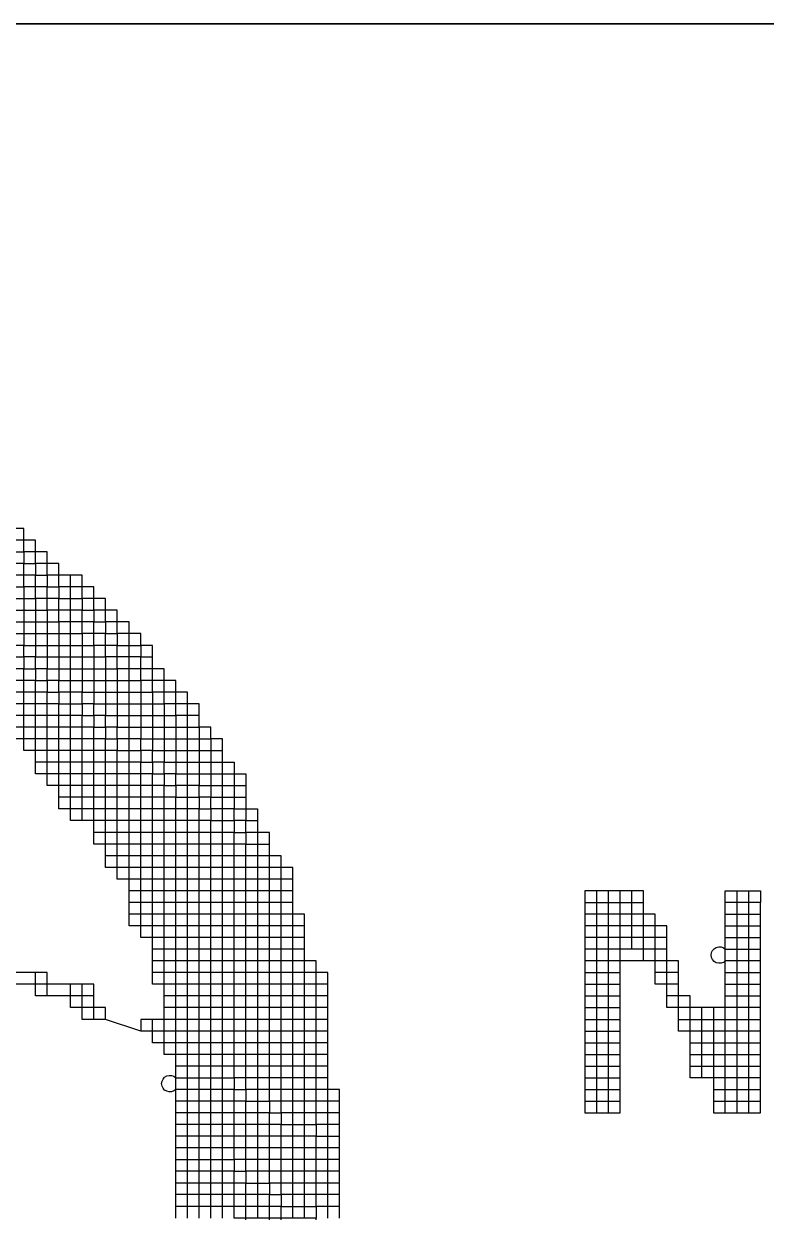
# Model space of a CAD drawing. Header units: millimetres. Extents: x 0 to 420, y 0 to 297.
# Drawn here: x 362.39 to 367.89, y 74.78 to 83.59 of the extents above; entities that cross this region are included whole.
import ezdxf
from ezdxf.enums import TextEntityAlignment as Align

# ---------------------------------------------------------------- set-up
doc = ezdxf.new("R2010")
doc.units = ezdxf.units.MM
doc.layers.add('GPDRAW', color=1, linetype='Continuous')
doc.layers.add('TEXT', color=255, linetype='Continuous')
doc.styles.add('ECL', font='SIMFANG_2312.TTF', dxfattribs={"width": 0.7, "height": 3})

# ---------------------------------------------------------------- blocks, each defined once
blk = doc.blocks.new('gpdraw')
at = {"color": 2}
blk.add_lwpolyline([(912.3076, -4.1132), (1041.8076, -4.1132), (1041.8076, -82.6999), (912.3076, -82.6999)], close=True, dxfattribs=at)
blk = doc.blocks.new('*U125')
at = {"color": 32, "linetype": 'Continuous'}
for points in [[(-14.371, 2.346), (-14.371, 2.494), (-14.371, 2.643), (-14.371, 2.791), (-14.371, 2.94), (-14.371, 3.088), (-14.371, 3.237), (-14.371, 3.385), (-14.371, 3.534), (-14.371, 3.682), (-14.371, 3.831), (-14.371, 3.979), (-14.371, 4.128), (-14.371, 4.276), (-14.371, 4.425), (-14.371, 4.573), (-14.371, 4.722), (-14.371, 4.87), (-14.371, 5.019), (-14.371, 5.167), (-14.371, 5.316), (-14.371, 5.464), (-14.371, 5.613), (-14.371, 5.761), (-14.371, 5.91), (-14.371, 6.058), (-14.371, 6.207), (-14.371, 6.355), (-14.371, 6.504), (-14.371, 6.652), (-14.371, 6.801), (-14.371, 6.949), (-14.371, 7.098), (-14.371, 7.246), (-14.371, 7.395), (-14.371, 7.543), (-14.371, 7.692), (-14.371, 7.84), (-14.371, 7.989), (-14.371, 8.137), (-14.371, 8.286), (-14.371, 8.434), (-14.52, 8.434), (-14.52, 8.583), (-14.668, 8.583), (-14.668, 8.731), (-14.668, 8.88), (-14.817, 8.88), (-14.817, 9.028), (-14.965, 9.028), (-14.965, 9.177), (-15.114, 9.177), (-15.114, 9.325), (-15.262, 9.325), (-15.262, 9.474), (-15.262, 9.622), (-15.411, 9.622), (-15.411, 9.771), (-15.559, 9.771), (-15.559, 9.919), (-15.708, 9.919), (-15.708, 10.068), (-15.856, 10.068), (-15.856, 10.216), (-16.005, 10.216), (-16.005, 10.365), (-16.153, 10.365), (-16.153, 10.513), (-16.45, 10.513), (-16.45, 10.662), (-16.599, 10.662), (-16.599, 10.81), (-16.747, 10.81), (-16.747, 10.959), (-16.896, 10.959), (-16.896, 11.107), (-17.193, 11.107)], [(-17.044, 9.919), (-16.896, 9.919), (-16.896, 9.771), (-16.747, 9.771), (-16.747, 9.622), (-16.599, 9.622), (-16.599, 9.474), (-16.45, 9.474), (-16.45, 9.325), (-16.302, 9.325), (-16.153, 9.325), (-16.153, 9.177), (-16.005, 9.177), (-16.005, 9.028), (-15.856, 9.028), (-15.856, 8.88), (-15.708, 8.88), (-15.708, 8.731), (-15.559, 8.731), (-15.411, 8.731), (-15.411, 8.583), (-15.262, 8.583), (-15.262, 8.434), (-15.114, 8.434), (-15.114, 8.286), (-14.965, 8.286), (-14.965, 8.137), (-14.817, 8.137), (-14.668, 8.137), (-14.668, 7.989), (-14.52, 7.989), (-14.52, 7.84), (-14.371, 7.84), (-14.223, 7.84), (-14.223, 7.692), (-14.074, 7.692)], [(-17.044, 9.771), (-16.896, 9.771), (-16.896, 9.622), (-16.747, 9.622), (-16.747, 9.474), (-16.599, 9.474), (-16.599, 9.325), (-16.45, 9.325), (-16.45, 9.177), (-16.302, 9.177), (-16.153, 9.177), (-16.153, 9.028), (-16.005, 9.028), (-16.005, 8.88), (-15.856, 8.88), (-15.856, 8.731), (-15.708, 8.731), (-15.708, 8.583), (-15.559, 8.583), (-15.411, 8.583), (-15.411, 8.434), (-15.262, 8.434), (-15.262, 8.286), (-15.114, 8.286), (-15.114, 8.137), (-14.965, 8.137), (-14.965, 7.989), (-14.817, 7.989), (-14.668, 7.989), (-14.668, 7.84), (-14.52, 7.84), (-14.52, 7.692), (-14.371, 7.692), (-14.223, 7.692), (-14.223, 7.543), (-14.074, 7.543), (-14.074, 7.395), (-13.926, 7.395)], [(-17.044, 9.474), (-16.896, 9.474), (-16.896, 9.325), (-16.747, 9.325), (-16.747, 9.177), (-16.599, 9.177), (-16.599, 9.028), (-16.45, 9.028), (-16.45, 8.88), (-16.302, 8.88), (-16.153, 8.88), (-16.153, 8.731), (-16.005, 8.731), (-16.005, 8.583), (-15.856, 8.583), (-15.856, 8.434), (-15.708, 8.434), (-15.708, 8.286), (-15.559, 8.286), (-15.411, 8.286), (-15.411, 8.137), (-15.262, 8.137), (-15.262, 7.989), (-15.114, 7.989), (-15.114, 7.84), (-14.965, 7.84), (-14.965, 7.692), (-14.817, 7.692), (-14.668, 7.692), (-14.668, 7.543), (-14.52, 7.543), (-14.52, 7.395), (-14.371, 7.395), (-14.223, 7.395), (-14.223, 7.246), (-14.074, 7.246), (-14.074, 7.098), (-13.926, 7.098), (-13.777, 7.098)], [(-12.886, 3.682), (-13.035, 3.682), (-13.183, 3.682), (-13.183, 3.831), (-13.332, 3.831), (-13.48, 3.831), (-13.629, 3.831), (-13.629, 3.979), (-13.777, 3.979), (-13.777, 4.128), (-13.926, 4.128), (-14.074, 4.128), (-14.074, 4.276), (-14.223, 4.276), (-14.223, 4.425), (-14.371, 4.425), (-14.52, 4.425), (-14.668, 4.425)], [(-12.886, 3.534), (-13.035, 3.534), (-13.183, 3.534), (-13.183, 3.682), (-13.332, 3.682), (-13.48, 3.682), (-13.629, 3.682), (-13.629, 3.831), (-13.777, 3.831), (-13.777, 3.979), (-13.926, 3.979), (-14.074, 3.979), (-14.074, 4.128), (-14.223, 4.128), (-14.223, 4.276), (-14.371, 4.276), (-14.52, 4.276), (-14.668, 4.276), (-14.817, 4.276), (-14.965, 4.276)], [(-12.886, 3.088), (-13.035, 3.088), (-13.183, 3.088), (-13.183, 3.237), (-13.332, 3.237), (-13.48, 3.237), (-13.629, 3.237), (-13.629, 3.385), (-13.777, 3.385), (-13.777, 3.534), (-13.926, 3.534), (-14.074, 3.534), (-14.074, 3.682), (-14.223, 3.682), (-14.223, 3.831), (-14.371, 3.831), (-14.52, 3.831), (-14.668, 3.831), (-14.817, 3.831), (-14.965, 3.831)]]:
    blk.add_lwpolyline(points, dxfattribs=at)
at = {"color": 15, "linetype": 'Continuous'}
for points in [[(-14.965, 2.346), (-14.965, 2.494), (-14.965, 2.643), (-14.965, 2.791), (-14.965, 2.94), (-14.965, 3.088), (-14.965, 3.237), (-14.965, 3.385), (-14.965, 3.534), (-14.965, 3.682), (-14.965, 3.831), (-14.965, 3.979), (-14.965, 4.128), (-14.965, 4.276), (-14.965, 4.425), (-14.965, 4.573), (-14.965, 4.722), (-14.965, 4.87), (-14.965, 5.019), (-14.965, 5.167), (-14.965, 5.316), (-14.965, 5.464), (-14.965, 5.613), (-14.965, 5.761), (-14.965, 5.91), (-15.114, 5.91), (-15.114, 6.058), (-15.262, 6.058), (-15.411, 6.058), (-15.559, 6.058), (-15.559, 6.207), (-15.559, 6.355), (-15.559, 6.504), (-15.559, 6.652), (-15.559, 6.801), (-15.559, 6.949), (-15.559, 7.098), (-15.559, 7.246), (-15.559, 7.395), (-15.559, 7.543), (-15.559, 7.692), (-15.559, 7.84), (-15.559, 7.989), (-15.559, 8.137), (-15.559, 8.286), (-15.559, 8.434), (-15.559, 8.583), (-15.559, 8.731), (-15.559, 8.88), (-15.559, 9.028), (-15.559, 9.177), (-15.559, 9.325), (-15.559, 9.474), (-15.559, 9.622), (-15.559, 9.771), (-15.708, 9.771), (-15.708, 9.919), (-15.856, 9.919), (-15.856, 10.068), (-16.005, 10.068), (-16.005, 10.216), (-16.153, 10.216), (-16.153, 10.365), (-16.302, 10.365), (-16.45, 10.365), (-16.45, 10.513), (-16.599, 10.513), (-16.599, 10.662), (-16.747, 10.662), (-16.747, 10.81), (-16.896, 10.81), (-16.896, 10.959), (-17.044, 10.959)], [(-13.332, 6.058), (-13.48, 6.058), (-13.629, 6.058), (-13.629, 6.207), (-13.777, 6.207), (-13.777, 6.355), (-13.926, 6.355), (-14.074, 6.355), (-14.074, 6.504), (-14.223, 6.504), (-14.223, 6.652), (-14.371, 6.652), (-14.52, 6.652), (-14.52, 6.801), (-14.668, 6.801), (-14.668, 6.949), (-14.817, 6.949), (-14.965, 6.949), (-14.965, 7.098), (-15.114, 7.098), (-15.114, 7.246), (-15.262, 7.246), (-15.262, 7.395), (-15.411, 7.395), (-15.411, 7.543), (-15.559, 7.543), (-15.708, 7.543), (-15.708, 7.692), (-15.856, 7.692), (-15.856, 7.84), (-16.005, 7.84), (-16.005, 7.989), (-16.153, 7.989), (-16.153, 8.137), (-16.302, 8.137), (-16.45, 8.137), (-16.45, 8.286), (-16.599, 8.286), (-16.599, 8.434), (-16.747, 8.434), (-16.747, 8.583), (-16.896, 8.583), (-16.896, 8.731), (-17.044, 8.731)], [(-13.48, 6.504), (-13.629, 6.504), (-13.629, 6.652), (-13.777, 6.652), (-13.777, 6.801), (-13.926, 6.801), (-14.074, 6.801), (-14.074, 6.949), (-14.223, 6.949), (-14.223, 7.098), (-14.371, 7.098), (-14.52, 7.098), (-14.52, 7.246), (-14.668, 7.246), (-14.668, 7.395), (-14.817, 7.395), (-14.965, 7.395), (-14.965, 7.543), (-15.114, 7.543), (-15.114, 7.692), (-15.262, 7.692), (-15.262, 7.84), (-15.411, 7.84), (-15.411, 7.989), (-15.559, 7.989), (-15.708, 7.989), (-15.708, 8.137), (-15.856, 8.137), (-15.856, 8.286), (-16.005, 8.286), (-16.005, 8.434), (-16.153, 8.434), (-16.153, 8.583), (-16.302, 8.583), (-16.45, 8.583), (-16.45, 8.731), (-16.599, 8.731), (-16.599, 8.88), (-16.747, 8.88), (-16.747, 9.028), (-16.896, 9.028), (-16.896, 9.177), (-17.044, 9.177)], [(-13.332, 2.346), (-13.332, 2.494), (-13.332, 2.643), (-13.332, 2.791), (-13.332, 2.94), (-13.332, 3.088), (-13.332, 3.237), (-13.332, 3.385), (-13.332, 3.534), (-13.332, 3.682), (-13.332, 3.831), (-13.332, 3.979), (-13.332, 4.128), (-13.332, 4.276), (-13.332, 4.425), (-13.332, 4.573), (-13.332, 4.722), (-13.332, 4.87), (-13.332, 5.019), (-13.332, 5.167), (-13.332, 5.316), (-13.332, 5.464), (-13.332, 5.613), (-13.332, 5.761), (-13.332, 5.91), (-13.332, 6.058), (-13.332, 6.207), (-13.48, 6.207), (-13.629, 6.207), (-13.629, 6.355), (-13.777, 6.355), (-13.777, 6.504), (-13.926, 6.504), (-14.074, 6.504), (-14.074, 6.652), (-14.223, 6.652), (-14.223, 6.801), (-14.371, 6.801), (-14.52, 6.801), (-14.52, 6.949), (-14.668, 6.949), (-14.668, 7.098), (-14.817, 7.098), (-14.965, 7.098), (-14.965, 7.246), (-15.114, 7.246), (-15.114, 7.395), (-15.262, 7.395), (-15.262, 7.543), (-15.411, 7.543), (-15.411, 7.692), (-15.559, 7.692), (-15.708, 7.692), (-15.708, 7.84), (-15.856, 7.84), (-15.856, 7.989), (-16.005, 7.989), (-16.005, 8.137), (-16.153, 8.137), (-16.153, 8.286), (-16.302, 8.286), (-16.45, 8.286), (-16.45, 8.434), (-16.599, 8.434), (-16.599, 8.583), (-16.747, 8.583), (-16.747, 8.731), (-16.896, 8.731), (-16.896, 8.88), (-17.044, 8.88)], [(-13.332, 5.91), (-13.48, 5.91), (-13.629, 5.91), (-13.629, 6.058), (-13.777, 6.058), (-13.777, 6.207), (-13.926, 6.207), (-14.074, 6.207), (-14.074, 6.355), (-14.223, 6.355), (-14.223, 6.504), (-14.371, 6.504), (-14.52, 6.504), (-14.52, 6.652), (-14.668, 6.652), (-14.668, 6.801), (-14.817, 6.801), (-14.965, 6.801), (-14.965, 6.949), (-15.114, 6.949), (-15.114, 7.098), (-15.262, 7.098), (-15.262, 7.246), (-15.411, 7.246), (-15.411, 7.395), (-15.559, 7.395), (-15.708, 7.395), (-15.708, 7.543), (-15.856, 7.543), (-15.856, 7.692), (-16.005, 7.692), (-16.005, 7.84), (-16.153, 7.84), (-16.153, 7.989), (-16.302, 7.989), (-16.45, 7.989), (-16.45, 8.137), (-16.599, 8.137), (-16.599, 8.286), (-16.747, 8.286), (-16.896, 8.286), (-16.896, 8.434), (-17.044, 8.434)], [(-14.52, 2.346), (-14.52, 2.494), (-14.52, 2.643), (-14.52, 2.791), (-14.52, 2.94), (-14.52, 3.088), (-14.52, 3.237), (-14.52, 3.385), (-14.52, 3.534), (-14.52, 3.682), (-14.52, 3.831), (-14.52, 3.979), (-14.52, 4.128), (-14.52, 4.276), (-14.52, 4.425), (-14.52, 4.573), (-14.668, 4.573), (-14.817, 4.573), (-14.965, 4.573), (-15.114, 4.573), (-15.114, 4.722), (-15.114, 4.87), (-15.114, 5.019), (-15.114, 5.167), (-15.114, 5.316), (-15.262, 5.316), (-15.262, 5.464), (-15.262, 5.613), (-15.262, 5.761), (-15.262, 5.91), (-15.262, 6.058), (-15.262, 6.207), (-15.262, 6.355), (-15.262, 6.504), (-15.262, 6.652), (-15.411, 6.652), (-15.411, 6.801), (-15.559, 6.801), (-15.708, 6.801), (-15.708, 6.949), (-15.708, 7.098), (-15.856, 7.098), (-15.856, 7.246), (-16.005, 7.246)]]:
    blk.add_lwpolyline(points, dxfattribs=at)
at = {"color": 13, "linetype": 'Continuous'}
for points in [[(-17.044, 10.81), (-16.896, 10.81), (-16.896, 10.662), (-16.747, 10.662), (-16.747, 10.513), (-16.599, 10.513), (-16.599, 10.365), (-16.45, 10.365), (-16.45, 10.216), (-16.302, 10.216), (-16.153, 10.216), (-16.153, 10.068), (-16.005, 10.068), (-16.005, 9.919), (-15.856, 9.919), (-15.856, 9.771), (-15.708, 9.771), (-15.708, 9.622), (-15.559, 9.622), (-15.411, 9.622), (-15.411, 9.474), (-15.262, 9.474)], [(-14.668, 8.731), (-14.817, 8.731), (-14.965, 8.731), (-14.965, 8.88), (-15.114, 8.88), (-15.114, 9.028), (-15.262, 9.028), (-15.262, 9.177), (-15.411, 9.177), (-15.411, 9.325), (-15.559, 9.325), (-15.708, 9.325), (-15.708, 9.474), (-15.856, 9.474), (-15.856, 9.622), (-16.005, 9.622), (-16.005, 9.771), (-16.153, 9.771), (-16.153, 9.919), (-16.302, 9.919), (-16.45, 9.919), (-16.45, 10.068), (-16.599, 10.068), (-16.599, 10.216), (-16.747, 10.216), (-16.747, 10.365), (-16.896, 10.365), (-16.896, 10.513), (-17.044, 10.513)], [(-16.153, 7.395), (-16.153, 7.543), (-16.302, 7.543), (-16.302, 7.692), (-16.302, 7.84), (-16.302, 7.989), (-16.302, 8.137), (-16.302, 8.286), (-16.302, 8.434), (-16.302, 8.583), (-16.302, 8.731), (-16.302, 8.88), (-16.302, 9.028), (-16.302, 9.177), (-16.302, 9.325), (-16.302, 9.474), (-16.302, 9.622), (-16.302, 9.771), (-16.302, 9.919), (-16.302, 10.068), (-16.302, 10.216), (-16.302, 10.365), (-16.302, 10.513)], [(-13.332, 5.761), (-13.48, 5.761), (-13.629, 5.761), (-13.629, 5.91), (-13.777, 5.91), (-13.777, 6.058), (-13.926, 6.058), (-14.074, 6.058), (-14.074, 6.207), (-14.223, 6.207), (-14.223, 6.355), (-14.371, 6.355), (-14.52, 6.355), (-14.52, 6.504), (-14.668, 6.504), (-14.668, 6.652), (-14.817, 6.652), (-14.965, 6.652), (-14.965, 6.801), (-15.114, 6.801), (-15.114, 6.949), (-15.262, 6.949), (-15.262, 7.098), (-15.411, 7.098), (-15.411, 7.246), (-15.559, 7.246), (-15.708, 7.246), (-15.708, 7.395), (-15.856, 7.395), (-15.856, 7.543), (-16.005, 7.543), (-16.005, 7.692), (-16.153, 7.692), (-16.153, 7.84), (-16.302, 7.84), (-16.45, 7.84), (-16.599, 7.84), (-16.599, 7.989), (-16.599, 8.137), (-16.747, 8.137)], [(-13.035, 2.346), (-13.035, 2.494), (-13.035, 2.643), (-13.035, 2.791), (-13.035, 2.94), (-13.035, 3.088), (-13.035, 3.237), (-13.035, 3.385), (-13.035, 3.534), (-13.035, 3.682), (-13.035, 3.831), (-13.035, 3.979), (-13.035, 4.128), (-13.035, 4.276), (-13.035, 4.425), (-13.035, 4.573), (-13.035, 4.722), (-13.035, 4.87), (-13.035, 5.019), (-13.035, 5.167), (-13.035, 5.316), (-13.035, 5.464), (-13.183, 5.464), (-13.183, 5.613), (-13.332, 5.613), (-13.48, 5.613), (-13.629, 5.613), (-13.629, 5.761), (-13.777, 5.761), (-13.777, 5.91), (-13.926, 5.91), (-14.074, 5.91), (-14.074, 6.058), (-14.223, 6.058), (-14.223, 6.207), (-14.371, 6.207), (-14.52, 6.207), (-14.52, 6.355), (-14.668, 6.355), (-14.668, 6.504), (-14.817, 6.504), (-14.965, 6.504), (-14.965, 6.652), (-15.114, 6.652), (-15.114, 6.801), (-15.262, 6.801), (-15.262, 6.949), (-15.411, 6.949), (-15.411, 7.098), (-15.559, 7.098), (-15.708, 7.098), (-15.708, 7.246), (-15.856, 7.246), (-15.856, 7.395), (-16.005, 7.395), (-16.005, 7.543), (-16.153, 7.543), (-16.153, 7.692), (-16.302, 7.692), (-16.45, 7.692)], [(-13.035, 5.316), (-13.183, 5.316), (-13.183, 5.464), (-13.332, 5.464), (-13.48, 5.464), (-13.629, 5.464), (-13.629, 5.613), (-13.777, 5.613), (-13.777, 5.761), (-13.926, 5.761), (-14.074, 5.761), (-14.074, 5.91), (-14.223, 5.91), (-14.223, 6.058), (-14.371, 6.058), (-14.52, 6.058), (-14.52, 6.207), (-14.668, 6.207), (-14.668, 6.355), (-14.817, 6.355), (-14.965, 6.355), (-14.965, 6.504), (-15.114, 6.504), (-15.114, 6.652), (-15.262, 6.652), (-15.262, 6.801), (-15.411, 6.801), (-15.411, 6.949), (-15.559, 6.949), (-15.708, 6.949), (-15.856, 6.949)], [(-13.035, 5.167), (-13.183, 5.167), (-13.183, 5.316), (-13.332, 5.316), (-13.48, 5.316), (-13.629, 5.316), (-13.629, 5.464), (-13.777, 5.464), (-13.777, 5.613), (-13.926, 5.613), (-14.074, 5.613), (-14.074, 5.761), (-14.223, 5.761), (-14.223, 5.91), (-14.371, 5.91), (-14.52, 5.91), (-14.52, 6.058), (-14.668, 6.058), (-14.668, 6.207), (-14.817, 6.207), (-14.965, 6.207), (-14.965, 6.355), (-15.114, 6.355), (-15.114, 6.504), (-15.262, 6.504), (-15.411, 6.504), (-15.559, 6.504)], [(-13.035, 5.019), (-13.183, 5.019), (-13.183, 5.167), (-13.332, 5.167), (-13.48, 5.167), (-13.629, 5.167), (-13.629, 5.316), (-13.777, 5.316), (-13.777, 5.464), (-13.926, 5.464), (-14.074, 5.464), (-14.074, 5.613), (-14.223, 5.613), (-14.223, 5.761), (-14.371, 5.761), (-14.52, 5.761), (-14.52, 5.91), (-14.668, 5.91), (-14.668, 6.058), (-14.817, 6.058), (-14.965, 6.058), (-14.965, 6.207), (-15.114, 6.207), (-15.114, 6.355), (-15.262, 6.355), (-15.411, 6.355), (-15.559, 6.355)], [(-13.035, 4.87), (-13.183, 4.87), (-13.183, 5.019), (-13.332, 5.019), (-13.48, 5.019), (-13.629, 5.019), (-13.629, 5.167), (-13.777, 5.167), (-13.777, 5.316), (-13.926, 5.316), (-14.074, 5.316), (-14.074, 5.464), (-14.223, 5.464), (-14.223, 5.613), (-14.371, 5.613), (-14.52, 5.613), (-14.52, 5.761), (-14.668, 5.761), (-14.668, 5.91), (-14.817, 5.91), (-14.965, 5.91), (-14.965, 6.058), (-15.114, 6.058), (-15.114, 6.207), (-15.262, 6.207), (-15.411, 6.207), (-15.559, 6.207)], [(-13.035, 4.722), (-13.183, 4.722), (-13.183, 4.87), (-13.332, 4.87), (-13.48, 4.87), (-13.629, 4.87), (-13.629, 5.019), (-13.777, 5.019), (-13.777, 5.167), (-13.926, 5.167), (-14.074, 5.167), (-14.074, 5.316), (-14.223, 5.316), (-14.223, 5.464), (-14.371, 5.464), (-14.52, 5.464), (-14.52, 5.613), (-14.668, 5.613), (-14.668, 5.761), (-14.817, 5.761), (-14.965, 5.761), (-15.114, 5.761), (-15.262, 5.761)], [(-13.035, 4.573), (-13.183, 4.573), (-13.183, 4.722), (-13.332, 4.722), (-13.48, 4.722), (-13.629, 4.722), (-13.629, 4.87), (-13.777, 4.87), (-13.777, 5.019), (-13.926, 5.019), (-14.074, 5.019), (-14.074, 5.167), (-14.223, 5.167), (-14.223, 5.316), (-14.371, 5.316), (-14.52, 5.316), (-14.52, 5.464), (-14.668, 5.464), (-14.668, 5.613), (-14.817, 5.613), (-14.965, 5.613), (-15.114, 5.613), (-15.262, 5.613)], [(-13.035, 4.425), (-13.183, 4.425), (-13.183, 4.573), (-13.332, 4.573), (-13.48, 4.573), (-13.629, 4.573), (-13.629, 4.722), (-13.777, 4.722), (-13.777, 4.87), (-13.926, 4.87), (-14.074, 4.87), (-14.074, 5.019), (-14.223, 5.019), (-14.223, 5.167), (-14.371, 5.167), (-14.52, 5.167), (-14.52, 5.316), (-14.668, 5.316), (-14.668, 5.464), (-14.817, 5.464), (-14.965, 5.464), (-15.114, 5.464), (-15.262, 5.464)], [(-13.035, 4.276), (-13.183, 4.276), (-13.183, 4.425), (-13.332, 4.425), (-13.48, 4.425), (-13.629, 4.425), (-13.629, 4.573), (-13.777, 4.573), (-13.777, 4.722), (-13.926, 4.722), (-14.074, 4.722), (-14.074, 4.87), (-14.223, 4.87), (-14.223, 5.019), (-14.371, 5.019), (-14.52, 5.019), (-14.52, 5.167), (-14.668, 5.167), (-14.817, 5.167), (-14.965, 5.167), (-15.114, 5.167)], [(-13.035, 4.128), (-13.183, 4.128), (-13.183, 4.276), (-13.332, 4.276), (-13.48, 4.276), (-13.629, 4.276), (-13.629, 4.425), (-13.777, 4.425), (-13.777, 4.573), (-13.926, 4.573), (-14.074, 4.573), (-14.074, 4.722), (-14.223, 4.722), (-14.223, 4.87), (-14.371, 4.87), (-14.52, 4.87), (-14.52, 5.019), (-14.668, 5.019), (-14.817, 5.019), (-14.965, 5.019), (-15.114, 5.019)], [(-14.965, 3.088), (-14.817, 3.088), (-14.668, 3.088), (-14.52, 3.088), (-14.371, 3.088), (-14.223, 3.088), (-14.223, 2.94), (-14.074, 2.94), (-14.074, 2.791), (-13.926, 2.791), (-13.777, 2.791), (-13.777, 2.643), (-13.629, 2.643), (-13.629, 2.494), (-13.48, 2.494), (-13.332, 2.494), (-13.183, 2.494), (-13.183, 2.346)], [(-12.886, 2.346), (-12.886, 2.494), (-12.886, 2.643), (-12.886, 2.791), (-12.886, 2.94), (-12.886, 3.088), (-12.886, 3.237), (-12.886, 3.385), (-12.886, 3.534), (-12.886, 3.682), (-12.886, 3.831), (-12.886, 3.979), (-13.035, 3.979), (-13.183, 3.979), (-13.183, 4.128), (-13.332, 4.128), (-13.48, 4.128), (-13.629, 4.128), (-13.629, 4.276), (-13.777, 4.276), (-13.777, 4.425), (-13.926, 4.425), (-14.074, 4.425), (-14.074, 4.573), (-14.223, 4.573), (-14.223, 4.722), (-14.371, 4.722), (-14.52, 4.722), (-14.52, 4.87), (-14.668, 4.87), (-14.817, 4.87), (-14.965, 4.87), (-15.114, 4.87), (-15.411, 4.87), (-15.411, 4.722)], [(-12.886, 3.831), (-13.035, 3.831), (-13.183, 3.831), (-13.183, 3.979), (-13.332, 3.979), (-13.48, 3.979), (-13.629, 3.979), (-13.629, 4.128), (-13.777, 4.128), (-13.777, 4.276), (-13.926, 4.276), (-14.074, 4.276), (-14.074, 4.425), (-14.223, 4.425), (-14.223, 4.573), (-14.371, 4.573), (-14.52, 4.573), (-14.52, 4.722), (-14.668, 4.722), (-14.817, 4.722), (-14.965, 4.722), (-15.114, 4.722), (-15.262, 4.722), (-15.262, 4.87)], [(-12.886, 2.94), (-13.035, 2.94), (-13.183, 2.94), (-13.183, 3.088), (-13.332, 3.088), (-13.48, 3.088), (-13.629, 3.088), (-13.629, 3.237), (-13.777, 3.237), (-13.777, 3.385), (-13.926, 3.385), (-14.074, 3.385), (-14.074, 3.534), (-14.223, 3.534), (-14.223, 3.682), (-14.371, 3.682), (-14.52, 3.682), (-14.668, 3.682), (-14.817, 3.682), (-14.965, 3.682)], [(-12.886, 2.791), (-13.035, 2.791), (-13.183, 2.791), (-13.183, 2.94), (-13.332, 2.94), (-13.48, 2.94), (-13.629, 2.94), (-13.629, 3.088), (-13.777, 3.088), (-13.777, 3.237), (-13.926, 3.237), (-14.074, 3.237), (-14.074, 3.385), (-14.223, 3.385), (-14.223, 3.534), (-14.371, 3.534), (-14.52, 3.534), (-14.668, 3.534), (-14.817, 3.534), (-14.965, 3.534)], [(-12.886, 2.643), (-13.035, 2.643), (-13.183, 2.643), (-13.183, 2.791), (-13.332, 2.791), (-13.48, 2.791), (-13.629, 2.791), (-13.629, 2.94), (-13.777, 2.94), (-13.777, 3.088), (-13.926, 3.088), (-14.074, 3.088), (-14.074, 3.237), (-14.223, 3.237), (-14.223, 3.385), (-14.371, 3.385), (-14.52, 3.385), (-14.668, 3.385), (-14.817, 3.385), (-14.965, 3.385)], [(-12.886, 2.494), (-13.035, 2.494), (-13.183, 2.494), (-13.183, 2.643), (-13.332, 2.643), (-13.48, 2.643), (-13.629, 2.643), (-13.629, 2.791), (-13.777, 2.791), (-13.777, 2.94), (-13.926, 2.94), (-14.074, 2.94), (-14.074, 3.088), (-14.223, 3.088), (-14.223, 3.237), (-14.371, 3.237), (-14.52, 3.237), (-14.668, 3.237), (-14.817, 3.237), (-14.965, 3.237)], [(-13.035, 2.197), (-13.183, 2.197), (-13.183, 2.346), (-13.332, 2.346), (-13.48, 2.346), (-13.629, 2.346), (-13.629, 2.494), (-13.777, 2.494), (-13.777, 2.643), (-13.926, 2.643), (-14.074, 2.643), (-14.074, 2.791), (-14.223, 2.791), (-14.223, 2.94), (-14.371, 2.94), (-14.52, 2.94), (-14.668, 2.94), (-14.817, 2.94), (-14.965, 2.94)], [(-13.035, 2.049), (-13.183, 2.049), (-13.183, 2.197), (-13.332, 2.197), (-13.48, 2.197), (-13.629, 2.197), (-13.629, 2.346), (-13.777, 2.346), (-13.777, 2.494), (-13.926, 2.494), (-14.074, 2.494), (-14.074, 2.643), (-14.223, 2.643), (-14.223, 2.791), (-14.371, 2.791), (-14.52, 2.791), (-14.668, 2.791), (-14.817, 2.791), (-14.965, 2.791)], [(-13.035, 1.9), (-13.183, 1.9), (-13.183, 2.049), (-13.332, 2.049), (-13.48, 2.049), (-13.629, 2.049), (-13.629, 2.197), (-13.777, 2.197), (-13.777, 2.346), (-13.926, 2.346), (-14.074, 2.346), (-14.074, 2.494), (-14.223, 2.494), (-14.223, 2.643), (-14.371, 2.643), (-14.52, 2.643), (-14.668, 2.643), (-14.817, 2.643), (-14.965, 2.643)], [(-13.035, 1.752), (-13.183, 1.752), (-13.183, 1.9), (-13.332, 1.9), (-13.48, 1.9), (-13.629, 1.9), (-13.629, 2.049), (-13.777, 2.049), (-13.777, 2.197), (-13.926, 2.197), (-14.074, 2.197), (-14.074, 2.346), (-14.223, 2.346), (-14.223, 2.494), (-14.371, 2.494), (-14.52, 2.494), (-14.668, 2.494), (-14.817, 2.494), (-14.965, 2.494)]]:
    blk.add_lwpolyline(points, dxfattribs=at)
at = {"color": 22, "linetype": 'Continuous'}
for points in [[(-14.817, 2.346), (-14.817, 2.494), (-14.817, 2.643), (-14.817, 2.791), (-14.817, 2.94), (-14.817, 3.088), (-14.817, 3.237), (-14.817, 3.385), (-14.817, 3.534), (-14.817, 3.682), (-14.817, 3.831), (-14.817, 3.979), (-14.817, 4.128), (-14.817, 4.276), (-14.817, 4.425), (-14.817, 4.573), (-14.817, 4.722), (-14.817, 4.87), (-14.817, 5.019), (-14.817, 5.167), (-14.817, 5.316), (-14.817, 5.464), (-14.817, 5.613), (-14.817, 5.761), (-14.817, 5.91), (-14.817, 6.058), (-14.817, 6.207), (-14.817, 6.355), (-14.817, 6.504), (-14.817, 6.652), (-14.817, 6.801), (-14.817, 6.949), (-14.817, 7.098), (-14.817, 7.246), (-14.817, 7.395), (-14.817, 7.543), (-14.817, 7.692), (-14.817, 7.84), (-14.817, 7.989), (-14.817, 8.137), (-14.817, 8.286), (-14.817, 8.434), (-14.817, 8.583), (-14.817, 8.731), (-14.817, 8.88), (-14.965, 8.88), (-14.965, 9.028), (-15.114, 9.028), (-15.114, 9.177), (-15.262, 9.177), (-15.262, 9.325), (-15.411, 9.325), (-15.411, 9.474), (-15.559, 9.474), (-15.708, 9.474), (-15.708, 9.622), (-15.856, 9.622), (-15.856, 9.771), (-16.005, 9.771), (-16.005, 9.919), (-16.153, 9.919), (-16.153, 10.068), (-16.302, 10.068), (-16.45, 10.068), (-16.45, 10.216), (-16.599, 10.216), (-16.599, 10.365), (-16.747, 10.365), (-16.747, 10.513), (-16.896, 10.513), (-16.896, 10.662), (-17.044, 10.662)], [(-17.044, 10.365), (-16.896, 10.365), (-16.896, 10.216), (-16.747, 10.216), (-16.747, 10.068), (-16.599, 10.068), (-16.599, 9.919), (-16.45, 9.919), (-16.45, 9.771), (-16.302, 9.771), (-16.153, 9.771), (-16.153, 9.622), (-16.005, 9.622), (-16.005, 9.474), (-15.856, 9.474), (-15.856, 9.325), (-15.708, 9.325), (-15.708, 9.177), (-15.559, 9.177), (-15.411, 9.177), (-15.411, 9.028), (-15.262, 9.028), (-15.262, 8.88), (-15.114, 8.88), (-15.114, 8.731), (-14.965, 8.731), (-14.965, 8.583), (-14.817, 8.583), (-14.668, 8.583), (-14.668, 8.434), (-14.52, 8.434), (-14.52, 8.286), (-14.371, 8.286)], [(-13.48, 6.355), (-13.629, 6.355), (-13.629, 6.504), (-13.777, 6.504), (-13.777, 6.652), (-13.926, 6.652), (-14.074, 6.652), (-14.074, 6.801), (-14.223, 6.801), (-14.223, 6.949), (-14.371, 6.949), (-14.52, 6.949), (-14.52, 7.098), (-14.668, 7.098), (-14.668, 7.246), (-14.817, 7.246), (-14.965, 7.246), (-14.965, 7.395), (-15.114, 7.395), (-15.114, 7.543), (-15.262, 7.543), (-15.262, 7.692), (-15.411, 7.692), (-15.411, 7.84), (-15.559, 7.84), (-15.708, 7.84), (-15.708, 7.989), (-15.856, 7.989), (-15.856, 8.137), (-16.005, 8.137), (-16.005, 8.286), (-16.153, 8.286), (-16.153, 8.434), (-16.302, 8.434), (-16.45, 8.434), (-16.45, 8.583), (-16.599, 8.583), (-16.599, 8.731), (-16.747, 8.731), (-16.747, 8.88), (-16.896, 8.88), (-16.896, 9.028), (-17.044, 9.028)], [(-13.48, 2.346), (-13.48, 2.494), (-13.48, 2.643), (-13.48, 2.791), (-13.48, 2.94), (-13.48, 3.088), (-13.48, 3.237), (-13.48, 3.385), (-13.48, 3.534), (-13.48, 3.682), (-13.48, 3.831), (-13.48, 3.979), (-13.48, 4.128), (-13.48, 4.276), (-13.48, 4.425), (-13.48, 4.573), (-13.48, 4.722), (-13.48, 4.87), (-13.48, 5.019), (-13.48, 5.167), (-13.48, 5.316), (-13.48, 5.464), (-13.48, 5.613), (-13.48, 5.761), (-13.48, 5.91), (-13.48, 6.058), (-13.48, 6.207), (-13.48, 6.355), (-13.48, 6.504), (-13.48, 6.652), (-13.48, 6.801), (-13.629, 6.801), (-13.629, 6.949), (-13.777, 6.949), (-13.777, 7.098), (-13.777, 7.246), (-13.926, 7.246), (-14.074, 7.246), (-14.074, 7.395), (-14.223, 7.395), (-14.223, 7.543), (-14.371, 7.543), (-14.52, 7.543), (-14.52, 7.692), (-14.668, 7.692), (-14.668, 7.84), (-14.817, 7.84), (-14.965, 7.84), (-14.965, 7.989), (-15.114, 7.989), (-15.114, 8.137), (-15.262, 8.137), (-15.262, 8.286), (-15.411, 8.286), (-15.411, 8.434), (-15.559, 8.434), (-15.708, 8.434), (-15.708, 8.583), (-15.856, 8.583), (-15.856, 8.731), (-16.005, 8.731), (-16.005, 8.88), (-16.153, 8.88), (-16.153, 9.028), (-16.302, 9.028), (-16.45, 9.028), (-16.45, 9.177), (-16.599, 9.177), (-16.599, 9.325), (-16.747, 9.325), (-16.747, 9.474), (-16.896, 9.474), (-16.896, 9.622), (-17.044, 9.622)], [(-14.668, 2.346), (-14.668, 2.494), (-14.668, 2.643), (-14.668, 2.791), (-14.668, 2.94), (-14.668, 3.088), (-14.668, 3.237), (-14.668, 3.385), (-14.668, 3.534), (-14.668, 3.682), (-14.668, 3.831), (-14.668, 3.979), (-14.668, 4.128), (-14.668, 4.276), (-14.668, 4.425), (-14.668, 4.573), (-14.668, 4.722), (-14.668, 4.87), (-14.668, 5.019), (-14.668, 5.167), (-14.668, 5.316), (-14.817, 5.316), (-14.965, 5.316), (-15.114, 5.316), (-15.114, 5.464), (-15.114, 5.613), (-15.114, 5.761), (-15.114, 5.91), (-15.262, 5.91), (-15.411, 5.91), (-15.411, 6.058), (-15.411, 6.207), (-15.411, 6.355), (-15.411, 6.504), (-15.411, 6.652), (-15.559, 6.652), (-15.708, 6.652), (-15.708, 6.801), (-15.856, 6.801), (-15.856, 6.949), (-15.856, 7.098), (-16.005, 7.098), (-16.005, 7.246), (-16.005, 7.395), (-16.153, 7.395), (-16.302, 7.395), (-16.302, 7.543), (-16.45, 7.543), (-16.45, 7.692), (-16.45, 7.84), (-16.45, 7.989), (-16.599, 7.989), (-16.747, 7.989), (-16.747, 8.137), (-16.747, 8.286), (-16.747, 8.434), (-16.896, 8.434), (-16.896, 8.583), (-17.044, 8.583)], [(-13.48, 6.652), (-13.629, 6.652), (-13.629, 6.801), (-13.777, 6.801), (-13.777, 6.949), (-13.926, 6.949), (-14.074, 6.949), (-14.074, 7.098), (-14.223, 7.098), (-14.223, 7.246), (-14.371, 7.246), (-14.52, 7.246), (-14.52, 7.395), (-14.668, 7.395), (-14.668, 7.543), (-14.817, 7.543), (-14.965, 7.543), (-14.965, 7.692), (-15.114, 7.692), (-15.114, 7.84), (-15.262, 7.84), (-15.262, 7.989), (-15.411, 7.989), (-15.411, 8.137), (-15.559, 8.137), (-15.708, 8.137), (-15.708, 8.286), (-15.856, 8.286), (-15.856, 8.434), (-16.005, 8.434), (-16.005, 8.583), (-16.153, 8.583), (-16.153, 8.731), (-16.302, 8.731), (-16.45, 8.731), (-16.45, 8.88), (-16.599, 8.88), (-16.599, 9.028), (-16.747, 9.028), (-16.747, 9.177), (-16.896, 9.177), (-16.896, 9.325), (-17.044, 9.325)]]:
    blk.add_lwpolyline(points, dxfattribs=at)
at = {"color": 34, "linetype": 'Continuous'}
for points in [[(-17.044, 10.216), (-16.896, 10.216), (-16.896, 10.068), (-16.747, 10.068), (-16.747, 9.919), (-16.599, 9.919), (-16.599, 9.771), (-16.45, 9.771), (-16.45, 9.622), (-16.302, 9.622), (-16.153, 9.622), (-16.153, 9.474), (-16.005, 9.474), (-16.005, 9.325), (-15.856, 9.325), (-15.856, 9.177), (-15.708, 9.177), (-15.708, 9.028), (-15.559, 9.028), (-15.411, 9.028), (-15.411, 8.88), (-15.262, 8.88), (-15.262, 8.731), (-15.114, 8.731), (-15.114, 8.583), (-14.965, 8.583), (-14.965, 8.434), (-14.817, 8.434), (-14.668, 8.434), (-14.668, 8.286), (-14.52, 8.286), (-14.52, 8.137), (-14.371, 8.137), (-14.223, 8.137), (-14.223, 7.989), (-14.074, 7.989), (-14.074, 7.84), (-14.074, 7.692), (-14.074, 7.543), (-13.926, 7.543), (-13.926, 7.395), (-13.926, 7.246), (-13.926, 7.098), (-13.926, 6.949), (-13.926, 6.801), (-13.926, 6.652), (-13.926, 6.504), (-13.926, 6.355), (-13.926, 6.207), (-13.926, 6.058), (-13.926, 5.91), (-13.926, 5.761), (-13.926, 5.613), (-13.926, 5.464), (-13.926, 5.316), (-13.926, 5.167), (-13.926, 5.019), (-13.926, 4.87), (-13.926, 4.722), (-13.926, 4.573), (-13.926, 4.425), (-13.926, 4.276), (-13.926, 4.128), (-13.926, 3.979), (-13.926, 3.831), (-13.926, 3.682), (-13.926, 3.534), (-13.926, 3.385), (-13.926, 3.237), (-13.926, 3.088), (-13.926, 2.94), (-13.926, 2.791), (-13.926, 2.643), (-13.926, 2.494), (-13.926, 2.346)], [(-17.044, 10.068), (-16.896, 10.068), (-16.896, 9.919), (-16.747, 9.919), (-16.747, 9.771), (-16.599, 9.771), (-16.599, 9.622), (-16.45, 9.622), (-16.45, 9.474), (-16.302, 9.474), (-16.153, 9.474), (-16.153, 9.325), (-16.005, 9.325), (-16.005, 9.177), (-15.856, 9.177), (-15.856, 9.028), (-15.708, 9.028), (-15.708, 8.88), (-15.559, 8.88), (-15.411, 8.88), (-15.411, 8.731), (-15.262, 8.731), (-15.262, 8.583), (-15.114, 8.583), (-15.114, 8.434), (-14.965, 8.434), (-14.965, 8.286), (-14.817, 8.286), (-14.668, 8.286), (-14.668, 8.137), (-14.52, 8.137), (-14.52, 7.989), (-14.371, 7.989), (-14.223, 7.989), (-14.223, 7.84), (-14.074, 7.84)]]:
    blk.add_lwpolyline(points, dxfattribs=at)
at = {"color": 165, "linetype": 'Continuous'}
for points in [[(-7.54, 4.722), (-7.689, 4.722), (-7.837, 4.722), (-7.986, 4.722), (-8.134, 4.722), (-8.283, 4.722), (-8.431, 4.722), (-8.58, 4.722), (-8.58, 4.87), (-8.58, 5.019), (-8.728, 5.019), (-8.728, 5.167), (-8.728, 5.316), (-8.728, 5.464), (-8.728, 5.613), (-8.728, 5.761), (-8.728, 5.91), (-8.728, 6.058), (-8.877, 6.058), (-8.877, 6.207), (-9.025, 6.207), (-9.025, 6.355), (-9.025, 6.504), (-9.768, 6.504), (-9.768, 6.355), (-9.768, 6.207), (-9.768, 6.058), (-9.768, 5.91), (-9.768, 5.761), (-9.768, 5.613), (-9.768, 5.464), (-9.768, 5.316), (-9.768, 5.167), (-9.768, 5.019), (-9.768, 4.87), (-9.768, 4.722), (-9.768, 4.573), (-9.768, 4.425), (-9.768, 4.276), (-9.768, 4.128), (-9.768, 3.979), (-9.768, 3.831), (-9.768, 3.682), (-9.619, 3.682), (-9.471, 3.682), (-9.322, 3.682), (-9.322, 3.831), (-9.322, 3.979), (-9.322, 4.128), (-9.322, 4.276), (-9.322, 4.425), (-9.322, 4.573), (-9.322, 4.722), (-9.322, 4.87), (-9.322, 5.019), (-9.322, 5.167), (-9.322, 5.316), (-9.322, 5.464), (-9.322, 5.613), (-9.322, 5.761), (-9.322, 5.91), (-9.322, 6.058), (-9.322, 6.207), (-9.322, 6.355), (-9.322, 6.504)], [(-9.025, 5.613), (-9.025, 5.761), (-9.174, 5.761), (-9.322, 5.761), (-9.471, 5.761), (-9.619, 5.761), (-9.768, 5.761)], [(-8.58, 5.464), (-8.728, 5.464), (-8.877, 5.464), (-8.877, 5.613), (-9.025, 5.613), (-9.174, 5.613), (-9.322, 5.613), (-9.471, 5.613), (-9.619, 5.613), (-9.768, 5.613)]]:
    blk.add_lwpolyline(points, dxfattribs=at)
at = {"color": 177, "linetype": 'Continuous'}
for points in [[(-9.619, 3.682), (-9.619, 3.831), (-9.619, 3.979), (-9.619, 4.128), (-9.619, 4.276), (-9.619, 4.425), (-9.619, 4.573), (-9.619, 4.722), (-9.619, 4.87), (-9.619, 5.019), (-9.619, 5.167), (-9.619, 5.316), (-9.619, 5.464), (-9.619, 5.613), (-9.619, 5.761), (-9.619, 5.91), (-9.619, 6.058), (-9.619, 6.207), (-9.619, 6.355), (-9.619, 6.504)], [(-9.174, 5.761), (-9.174, 5.91), (-9.174, 6.058), (-9.174, 6.207), (-9.174, 6.355), (-9.174, 6.504)], [(-7.986, 6.207), (-7.837, 6.207), (-7.689, 6.207), (-7.54, 6.207)], [(-8.728, 5.761), (-8.877, 5.761), (-8.877, 5.91), (-9.025, 5.91), (-9.025, 6.058), (-9.174, 6.058), (-9.322, 6.058), (-9.471, 6.058), (-9.619, 6.058), (-9.768, 6.058)], [(-7.986, 5.91), (-7.837, 5.91), (-7.689, 5.91), (-7.54, 5.91)], [(-7.986, 5.316), (-7.837, 5.316), (-7.689, 5.316), (-7.54, 5.316)], [(-8.431, 4.425), (-8.283, 4.425), (-8.134, 4.425), (-7.986, 4.425), (-7.837, 4.425), (-7.689, 4.425), (-7.54, 4.425)], [(-8.431, 4.276), (-8.283, 4.276), (-8.134, 4.276), (-7.986, 4.276), (-7.837, 4.276), (-7.689, 4.276), (-7.54, 4.276)], [(-8.134, 3.979), (-7.986, 3.979), (-7.837, 3.979), (-7.689, 3.979), (-7.54, 3.979)], [(-9.768, 3.831), (-9.619, 3.831), (-9.471, 3.831), (-9.322, 3.831)]]:
    blk.add_lwpolyline(points, dxfattribs=at)
at = {"color": 166, "linetype": 'Continuous'}
for points in [[(-9.471, 3.682), (-9.471, 3.831), (-9.471, 3.979), (-9.471, 4.128), (-9.471, 4.276), (-9.471, 4.425), (-9.471, 4.573), (-9.471, 4.722), (-9.471, 4.87), (-9.471, 5.019), (-9.471, 5.167), (-9.471, 5.316), (-9.471, 5.464), (-9.471, 5.613), (-9.471, 5.761), (-9.471, 5.91), (-9.471, 6.058), (-9.471, 6.207), (-9.471, 6.355), (-9.471, 6.504)], [(-7.837, 3.682), (-7.837, 3.831), (-7.837, 3.979), (-7.837, 4.128), (-7.837, 4.276), (-7.837, 4.425), (-7.837, 4.573), (-7.837, 4.722), (-7.837, 4.87), (-7.837, 5.019), (-7.837, 5.167), (-7.837, 5.316), (-7.837, 5.464), (-7.837, 5.613), (-7.837, 5.761), (-7.837, 5.91), (-7.837, 6.058), (-7.837, 6.207), (-7.837, 6.355), (-7.837, 6.504)], [(-7.689, 3.682), (-7.689, 3.831), (-7.689, 3.979), (-7.689, 4.128), (-7.689, 4.276), (-7.689, 4.425), (-7.689, 4.573), (-7.689, 4.722), (-7.689, 4.87), (-7.689, 5.019), (-7.689, 5.167), (-7.689, 5.316), (-7.689, 5.464), (-7.689, 5.613), (-7.689, 5.761), (-7.689, 5.91), (-7.689, 6.058), (-7.689, 6.207), (-7.689, 6.355), (-7.689, 6.504)], [(-7.986, 6.058), (-7.837, 6.058), (-7.689, 6.058), (-7.54, 6.058)], [(-7.986, 5.464), (-7.837, 5.464), (-7.689, 5.464), (-7.54, 5.464)]]:
    blk.add_lwpolyline(points, dxfattribs=at)
at = {"color": 167, "linetype": 'Continuous'}
for points in [[(-7.986, 3.682), (-7.986, 3.831), (-7.986, 3.979), (-7.986, 4.128), (-7.986, 4.276), (-7.986, 4.425), (-7.986, 4.573), (-7.986, 4.722), (-7.986, 4.87), (-7.986, 5.019), (-7.986, 5.167), (-7.986, 5.316), (-7.986, 5.464), (-7.986, 5.613), (-7.986, 5.761), (-7.986, 5.91), (-7.986, 6.058), (-7.986, 6.207), (-7.986, 6.355), (-7.986, 6.504), (-7.54, 6.504), (-7.54, 6.355)], [(-8.728, 5.91), (-8.877, 5.91), (-8.877, 6.058), (-9.025, 6.058), (-9.025, 6.207), (-9.174, 6.207), (-9.322, 6.207), (-9.471, 6.207), (-9.619, 6.207), (-9.768, 6.207)], [(-9.768, 4.276), (-9.619, 4.276), (-9.471, 4.276), (-9.322, 4.276)]]:
    blk.add_lwpolyline(points, dxfattribs=at)
at = {"color": 199, "linetype": 'Continuous'}
blk.add_lwpolyline([(-9.768, 6.355), (-9.619, 6.355), (-9.471, 6.355), (-9.322, 6.355), (-9.174, 6.355), (-9.025, 6.355)], dxfattribs=at)
at = {"color": 175, "linetype": 'Continuous'}
for points in [[(-8.134, 5.019), (-8.134, 4.87), (-8.134, 4.722), (-8.134, 4.573), (-8.134, 4.425), (-8.134, 4.276), (-8.134, 4.128), (-8.134, 3.979), (-8.134, 3.831), (-8.134, 3.682), (-7.986, 3.682), (-7.837, 3.682), (-7.689, 3.682), (-7.54, 3.682), (-7.54, 3.831), (-7.54, 3.979), (-7.54, 4.128), (-7.54, 4.276), (-7.54, 4.425), (-7.54, 4.573), (-7.54, 4.722), (-7.54, 4.87), (-7.54, 5.019), (-7.54, 5.167), (-7.54, 5.316), (-7.54, 5.464), (-7.54, 5.613), (-7.54, 5.761), (-7.54, 5.91), (-7.54, 6.058), (-7.54, 6.207), (-7.54, 6.355), (-7.689, 6.355), (-7.837, 6.355), (-7.986, 6.355)], [(-7.54, 5.019), (-7.689, 5.019), (-7.837, 5.019), (-7.986, 5.019), (-8.431, 5.019), (-8.58, 5.019), (-8.58, 5.167), (-8.728, 5.167)], [(-8.283, 4.128), (-8.283, 4.276), (-8.283, 4.425), (-8.283, 4.573), (-8.283, 4.722), (-8.283, 4.87), (-8.283, 5.019)], [(-8.58, 4.87), (-8.431, 4.87), (-8.283, 4.87), (-8.134, 4.87), (-7.986, 4.87), (-7.837, 4.87), (-7.689, 4.87), (-7.54, 4.87)]]:
    blk.add_lwpolyline(points, dxfattribs=at)
at = {"color": 157, "linetype": 'Continuous'}
for points in [[(-7.54, 4.128), (-7.689, 4.128), (-7.837, 4.128), (-7.986, 4.128), (-8.134, 4.128), (-8.283, 4.128), (-8.431, 4.128), (-8.431, 4.276), (-8.431, 4.425), (-8.431, 4.573), (-8.431, 4.722), (-8.431, 4.87), (-8.431, 5.019), (-8.431, 5.167), (-8.58, 5.167), (-8.58, 5.316), (-8.58, 5.464), (-8.58, 5.613), (-8.728, 5.613), (-8.877, 5.613), (-8.877, 5.761), (-9.025, 5.761), (-9.025, 5.91), (-9.174, 5.91), (-9.322, 5.91), (-9.471, 5.91), (-9.619, 5.91), (-9.768, 5.91)], [(-9.768, 5.464), (-9.619, 5.464), (-9.471, 5.464), (-9.322, 5.464)], [(-9.768, 5.316), (-9.619, 5.316), (-9.471, 5.316), (-9.322, 5.316)], [(-9.768, 5.167), (-9.619, 5.167), (-9.471, 5.167), (-9.322, 5.167)], [(-9.768, 5.019), (-9.619, 5.019), (-9.471, 5.019), (-9.322, 5.019)], [(-9.768, 4.87), (-9.619, 4.87), (-9.471, 4.87), (-9.322, 4.87)], [(-9.768, 4.722), (-9.619, 4.722), (-9.471, 4.722), (-9.322, 4.722)], [(-9.768, 4.573), (-9.619, 4.573), (-9.471, 4.573), (-9.322, 4.573)], [(-9.768, 4.425), (-9.619, 4.425), (-9.471, 4.425), (-9.322, 4.425)], [(-9.768, 4.128), (-9.619, 4.128), (-9.471, 4.128), (-9.322, 4.128)], [(-9.768, 3.979), (-9.619, 3.979), (-9.471, 3.979), (-9.322, 3.979)]]:
    blk.add_lwpolyline(points, dxfattribs=at)
at = {"color": 197, "linetype": 'Continuous'}
blk.add_lwpolyline([(-7.54, 5.613), (-7.689, 5.613), (-7.837, 5.613), (-7.986, 5.613, -2.414214), (-7.986, 5.761), (-7.837, 5.761), (-7.689, 5.761), (-7.54, 5.761)], format="xyb", dxfattribs=at)
at = {"color": 133, "linetype": 'Continuous'}
for points in [[(-15.856, 4.87), (-15.856, 5.019), (-16.005, 5.019), (-16.005, 5.167), (-16.005, 5.316), (-16.599, 5.316), (-16.599, 5.464), (-17.044, 5.464), (-17.193, 5.464), (-17.341, 5.464), (-17.49, 5.464)], [(-16.599, 5.167), (-16.599, 5.316), (-16.747, 5.316), (-16.747, 5.464)], [(-16.005, 4.87), (-16.005, 5.019), (-16.153, 5.019), (-16.153, 5.167), (-16.153, 5.316)]]:
    blk.add_lwpolyline(points, dxfattribs=at)
at = {"color": 252, "linetype": 'Continuous'}
blk.add_lwpolyline([(-8.58, 5.316), (-8.728, 5.316), (-8.877, 5.316), (-8.877, 5.464)], dxfattribs=at)
at = {"color": 253, "linetype": 'Continuous'}
blk.add_lwpolyline([(-14.668, 4.425), (-14.817, 4.425), (-14.965, 4.425), (-15.114, 4.425), (-15.114, 4.573), (-15.262, 4.573), (-15.262, 4.722), (-15.411, 4.722), (-15.856, 4.87), (-16.005, 4.87), (-16.153, 4.87), (-16.153, 5.019), (-16.302, 5.019), (-16.302, 5.167), (-16.45, 5.167), (-16.599, 5.167), (-16.747, 5.167), (-16.747, 5.316), (-16.896, 5.316), (-17.044, 5.316), (-17.193, 5.316), (-17.341, 5.316), (-17.49, 5.316)], dxfattribs=at)
at = {"color": 254, "linetype": 'Continuous'}
blk.add_lwpolyline([(-16.005, 5.167), (-16.153, 5.167), (-16.302, 5.167), (-16.302, 5.316)], dxfattribs=at)
at = {"color": 156, "linetype": 'Continuous'}
for points in [[(-7.986, 5.167), (-7.837, 5.167), (-7.689, 5.167), (-7.54, 5.167)], [(-8.431, 4.573), (-8.283, 4.573), (-8.134, 4.573), (-7.986, 4.573), (-7.837, 4.573), (-7.689, 4.573), (-7.54, 4.573)]]:
    blk.add_lwpolyline(points, dxfattribs=at)
at = {"color": 32, "linetype": 'Continuous'}
blk.add_lwpolyline([(-12.886, 3.237), (-13.035, 3.237), (-13.183, 3.237), (-13.183, 3.385), (-13.332, 3.385), (-13.48, 3.385), (-13.629, 3.385), (-13.629, 3.534), (-13.777, 3.534), (-13.777, 3.682), (-13.926, 3.682), (-14.074, 3.682), (-14.074, 3.831), (-14.223, 3.831), (-14.223, 3.979), (-14.371, 3.979), (-14.52, 3.979), (-14.668, 3.979), (-14.817, 3.979), (-14.965, 3.979, -2.414214), (-14.965, 4.128), (-14.817, 4.128), (-14.668, 4.128), (-14.52, 4.128), (-14.371, 4.128), (-14.223, 4.128), (-14.223, 3.979), (-14.074, 3.979), (-14.074, 3.831), (-13.926, 3.831), (-13.777, 3.831), (-13.777, 3.682), (-13.629, 3.682), (-13.629, 3.534), (-13.48, 3.534), (-13.332, 3.534), (-13.183, 3.534), (-13.183, 3.385), (-13.035, 3.385), (-12.886, 3.385)], format="xyb", dxfattribs=at)
at = {"color": 179, "linetype": 'Continuous'}
blk.add_lwpolyline([(-8.134, 3.831), (-7.986, 3.831), (-7.837, 3.831), (-7.689, 3.831), (-7.54, 3.831)], dxfattribs=at)
blk = doc.blocks.new('XXDAFRAM-CH-HENG-A3')
at = {"layer": 'GPDRAW', "color": 4, "linetype": 'Continuous'}
blk.add_line((415, 83.5867), (285.5, 83.5867), dxfattribs=at)
blk.add_line((415, 83.5867), (285.5, 83.5867), dxfattribs=at)
at = {"layer": 'GPDRAW', "color": 1, "linetype": 'Continuous'}
blk.add_line((285.5, 83.5867), (415, 83.5867), dxfattribs=at)
at = {"layer": 'TEXT', "xscale": 0.5833334012754957, "yscale": 0.5833334012751774, "zscale": 0.5833334012750713}
blk.add_blockref('*U125', (372.2418, 73.3674), dxfattribs=at)
at = {"linetype": 'Continuous', "style": 'ECL', "width": 0.7}
for tag, height, p in [('DESIGNSTATUS', 2.8, (407.0134, 52.2864)), ('ENDESIGNSTATUS', 2.8, (407.0134, 47.3753)), ('O', 2.8, (382.625, 42.4219)), ('G', 2.8, (408.525, 42.4219)), ('V', 2.8, (378.3083, 42.4219)), ('N', 2.8, (386.9417, 42.4219)), ('L', 2.8, (391.2583, 42.4219)), ('D', 2.8, (399.8917, 42.4219)), ('W', 2.8, (404.2083, 42.4219)), ('VEREN40', 2.8, (412.8417, 42.4219)), ('DWGNAME1', 3, (372.0218, 30.8899)), ('DWGENAME1', 3, (371.8333, 27.2261)), ('DWGNAME', 3, (371.8333, 27.1455)), ('DWGNAME2', 3, (371.8333, 23.3223)), ('DWGENAME', 3, (371.8333, 23.3029)), ('DWGENAME2', 3, (372.0571, 19.6424)), ('DWGNO', 3, (370.7195, 8.7194)), ('VEREN40', 3, (411.2237, 8.7194))]:
    blk.add_attdef(tag, text='', height=height, dxfattribs=at).set_placement(p, align=Align.MIDDLE)
at = {"style": 'ECL', "width": 0.7, "flags": 1}
for p in [(321.4722, 31.7944), (321.4722, 26.1944), (321.4722, 20.5944), (321.4722, 14.9944)]:
    blk.add_attdef('DATE', text='', height=3, dxfattribs=at).set_placement(p, align=Align.MIDDLE)
for tag, p in [('SJ1', (299.8889, 28.9944)), ('JH', (299.8889, 23.3944)), ('SH1', (299.8889, 17.7944)), ('PZ', (299.8889, 12.1944)), ('BL', (299.8889, 5))]:
    blk.add_attdef(tag, p, '', height=3, dxfattribs=at)

msp = doc.modelspace()

# ---------------------------------------------------------------- block references
for name, p in [('XXDAFRAM-CH-HENG-A3', (0, 0)), ('gpdraw', (-626.8076, 87.6999))]:
    msp.add_blockref(name, p)

doc.saveas('drawing.dxf')
